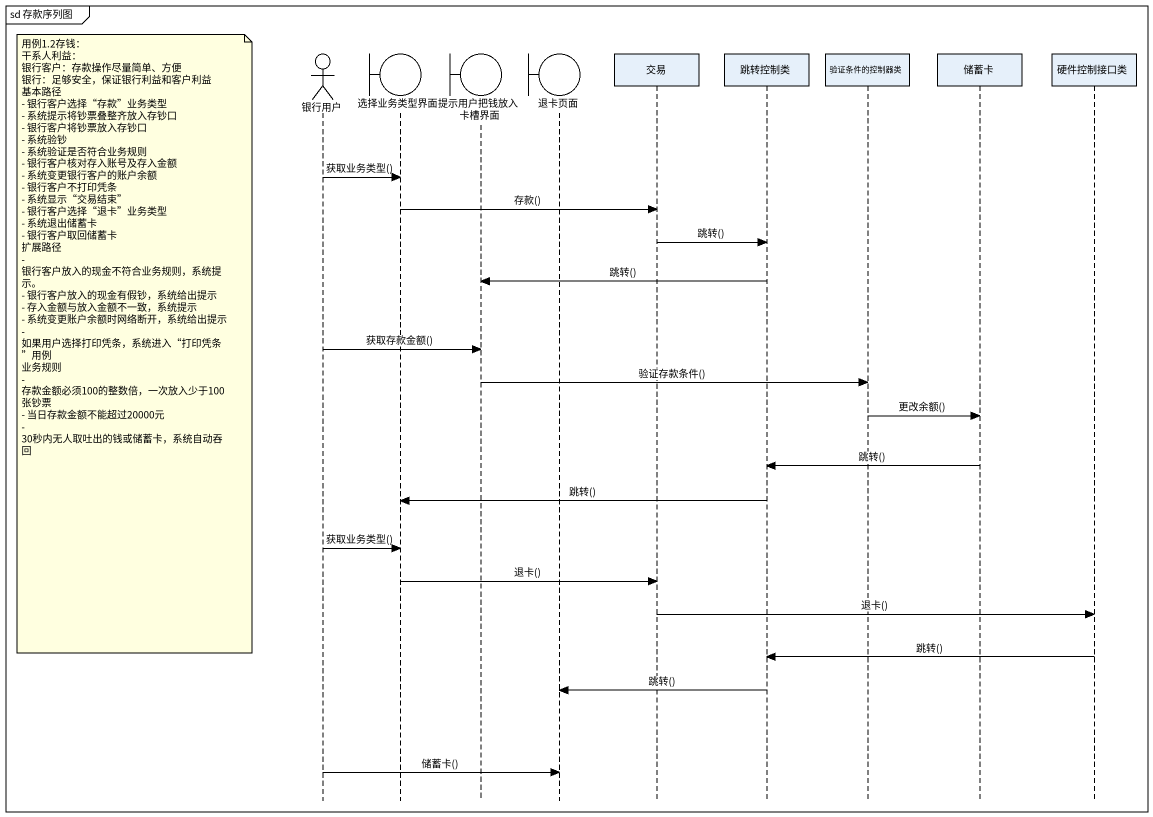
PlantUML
@startuml
mainframe sd 存款序列图
hide footbox
actor 银行用户
boundary 选择业务类型界面
boundary 提示用户把钱放入卡槽界面
boundary 退卡页面
participant 交易
participant 跳转控制类
participant 验证条件的控制器类
participant 储蓄卡
participant 硬件控制接口类

银行用户 -> 选择业务类型界面 : 获取业务类型()
选择业务类型界面 -> 交易 : 存款()
交易 -> 跳转控制类 : 跳转()
跳转控制类 -> 提示用户把钱放入卡槽界面 : 跳转()
note left of 银行用户
  用例1.2存钱：
  干系人利益：
  银行客户：存款操作尽量简单、方便
  银行：足够安全，保证银行利益和客户利益
  基本路径
  - 银行客户选择“存款”业务类型
  - 系统提示将钞票叠整齐放入存钞口
  - 银行客户将钞票放入存钞口
  - 系统验钞
  - 系统验证是否符合业务规则
  - 银行客户核对存入账号及存入金额
  - 系统变更银行客户的账户余额
  - 银行客户不打印凭条
  - 系统显示“交易结束”
  - 银行客户选择“退卡”业务类型
  - 系统退出储蓄卡
  - 银行客户取回储蓄卡
  扩展路径
  - 银行客户放入的现金不符合业务规则，系统提示。
  - 银行客户放入的现金有假钞，系统给出提示
  - 存入金额与放入金额不一致，系统提示
  - 系统变更账户余额时网络断开，系统给出提示
  - 如果用户选择打印凭条，系统进入“打印凭条”用例
  业务规则
  - 存款金额必须100的整数倍，一次放入少于100张钞票
  - 当日存款金额不能超过20000元
  - 30秒内无人取吐出的钱或储蓄卡，系统自动吞回
end note
银行用户 -> 提示用户把钱放入卡槽界面 : 获取存款金额()
提示用户把钱放入卡槽界面 -> 验证条件的控制器类 : 验证存款条件()
验证条件的控制器类 -> 储蓄卡 : 更改余额()
储蓄卡 -> 跳转控制类 : 跳转()
跳转控制类 -> 选择业务类型界面 : 跳转()
银行用户 -> 选择业务类型界面 : 获取业务类型()
选择业务类型界面 -> 交易 : 退卡()
交易 -> 硬件控制接口类 : 退卡()
硬件控制接口类 -> 跳转控制类 : 跳转()
跳转控制类 -> 退卡页面 : 跳转()
银行用户 -> 退卡页面 : 储蓄卡()
@enduml
